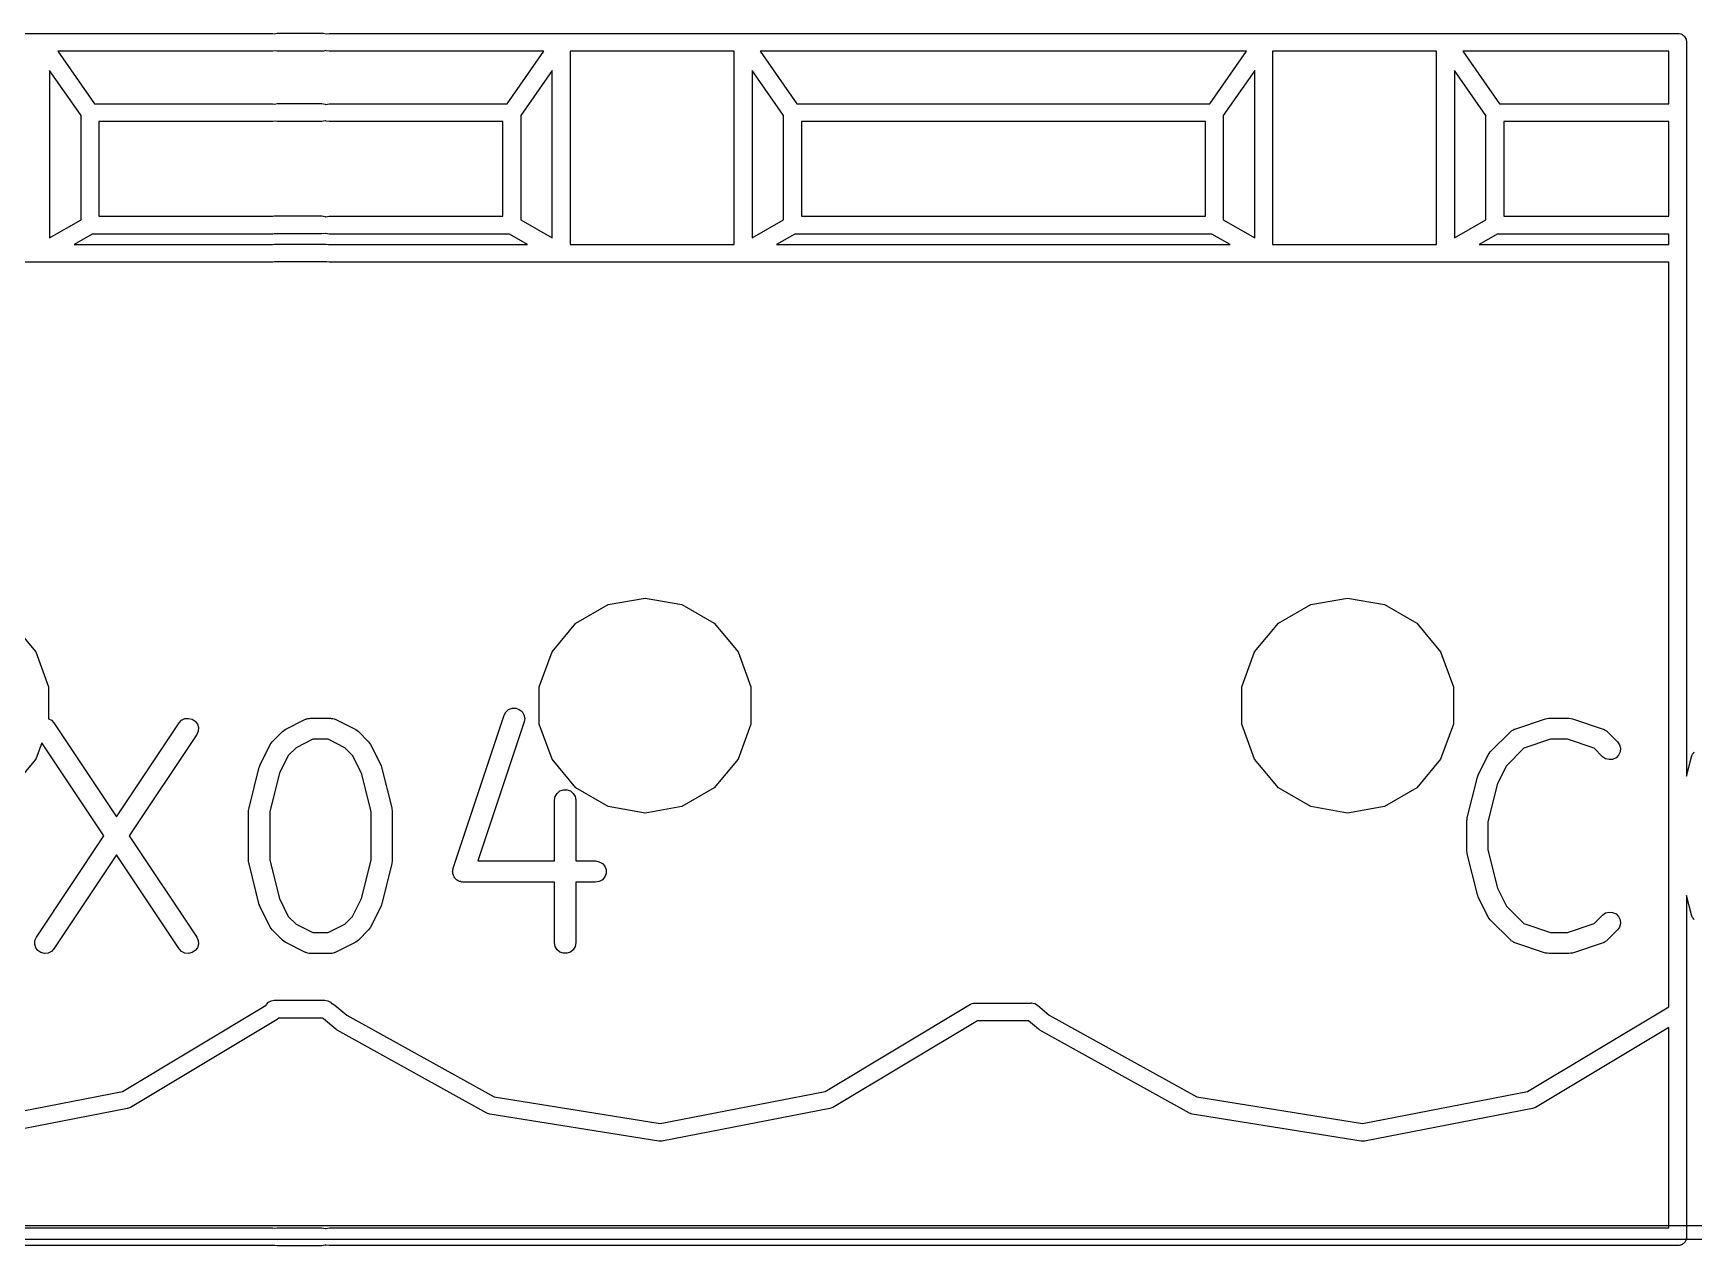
# Model space of a CAD drawing. Extents: x 10 to 287, y -200 to -10.
# Drawn here: x 110.64 to 122.46, y -130.09 to -121.47 of the extents above; entities that cross this region are included whole.
import ezdxf

# ---------------------------------------------------------------- set-up
doc = ezdxf.new("R2010")
doc.units = 0
doc.header["$MEASUREMENT"] = 0
doc.layers.add('BLACK', color=7, linetype='CONTINUOUS')

msp = doc.modelspace()

# ---------------------------------------------------------------- linework, layer by layer
at = {"layer": 'Black'}
for p, q in [((109.402, -121.468), (110.698, -121.468)), ((110.698, -121.468), (112.35, -121.468)), ((112.35, -121.468), (112.362, -121.47)), ((112.362, -121.47), (112.38, -121.466)), ((112.38, -121.466), (112.71, -121.466)), ((112.71, -121.466), (112.732, -121.47)), ((112.732, -121.471), (112.75, -121.468)), ((112.732, -121.47), (112.732, -121.471)), ((112.75, -121.468), (114.402, -121.468)), ((114.402, -121.468), (115.698, -121.468)), ((115.698, -121.468), (118.949, -121.468)), ((118.949, -121.468), (119.402, -121.468)), ((119.402, -121.468), (120.698, -121.468)), ((120.698, -121.468), (122.339, -121.468)), ((122.339, -121.468), (122.339, -121.467)), ((122.339, -121.467), (122.361, -121.467)), ((122.361, -121.467), (122.372, -121.471)), ((122.372, -121.471), (122.372, -121.471)), ((122.372, -121.471), (122.372, -121.471)), ((122.372, -121.471), (122.382, -121.475)), ((122.382, -121.475), (122.39, -121.482)), ((122.39, -121.482), (122.391, -121.482)), ((122.391, -121.482), (122.392, -121.483)), ((122.392, -121.483), (122.399, -121.489)), ((122.399, -121.489), (122.403, -121.497)), ((122.403, -121.497), (122.405, -121.499)), ((122.405, -121.499), (122.406, -121.502)), ((122.406, -121.502), (122.41, -121.508)), ((122.41, -121.508), (122.411, -121.516)), ((112.35, -121.594), (110.82, -121.594)), ((110.82, -121.594), (111.081, -121.968)), ((112.368, -121.591), (112.35, -121.594)), ((112.38, -121.593), (112.368, -121.591)), ((112.71, -121.593), (112.38, -121.593)), ((112.728, -121.59), (112.71, -121.593)), ((112.728, -121.591), (112.728, -121.59)), ((112.75, -121.594), (112.728, -121.591)), ((114.28, -121.594), (112.75, -121.594)), ((114.019, -121.968), (114.28, -121.594)), ((114.466, -121.594), (114.466, -122.969)), ((115.634, -121.594), (114.466, -121.594)), ((115.634, -122.969), (115.634, -121.594)), ((116.151, -121.594), (115.82, -121.594)), ((115.82, -121.594), (116.081, -121.968)), ((119.28, -121.594), (116.151, -121.594)), ((119.019, -121.968), (119.28, -121.594)), ((119.466, -121.594), (119.466, -122.969)), ((120.634, -121.594), (119.466, -121.594)), ((120.634, -122.969), (120.634, -121.594)), ((120.82, -121.594), (121.081, -121.968)), ((122.286, -121.594), (120.82, -121.594)), ((122.286, -121.968), (122.286, -121.594)), ((122.411, -121.516), (122.413, -121.52)), ((122.413, -121.52), (122.413, -121.525)), ((122.413, -121.525), (122.413, -121.53)), ((122.413, -121.53), (122.413, -126.753)), ((110.985, -122.051), (110.761, -121.732)), ((110.761, -121.732), (110.761, -122.923)), ((114.339, -121.732), (114.115, -122.051)), ((114.339, -122.923), (114.339, -121.732)), ((115.985, -122.051), (115.761, -121.732)), ((115.761, -121.732), (115.761, -122.923)), ((119.339, -121.732), (119.115, -122.051)), ((119.339, -122.923), (119.339, -121.732)), ((120.985, -122.051), (120.761, -121.732)), ((120.761, -121.732), (120.761, -122.923)), ((111.081, -121.968), (112.35, -121.968)), ((112.35, -121.968), (112.361, -121.97)), ((112.361, -121.97), (112.38, -121.966)), ((112.38, -121.966), (112.7, -121.966)), ((112.7, -121.966), (112.722, -121.97)), ((112.722, -121.97), (112.726, -121.973)), ((112.726, -121.973), (112.728, -121.972)), ((112.728, -121.972), (112.75, -121.968)), ((112.75, -121.968), (114.019, -121.968)), ((116.081, -121.968), (118.949, -121.968)), ((118.949, -121.968), (119.019, -121.968)), ((121.081, -121.968), (122.286, -121.968)), ((110.985, -122.795), (110.985, -122.051)), ((112.35, -122.095), (111.112, -122.095)), ((111.112, -122.095), (111.112, -122.768)), ((112.369, -122.092), (112.35, -122.095)), ((112.38, -122.093), (112.369, -122.092)), ((112.7, -122.093), (112.38, -122.093)), ((112.722, -122.09), (112.7, -122.093)), ((112.724, -122.088), (112.722, -122.09)), ((112.728, -122.091), (112.724, -122.088)), ((112.75, -122.095), (112.728, -122.091)), ((113.988, -122.095), (112.75, -122.095)), ((113.988, -122.768), (113.988, -122.095)), ((114.115, -122.051), (114.115, -122.795)), ((115.985, -122.795), (115.985, -122.051)), ((116.151, -122.095), (116.112, -122.095)), ((116.112, -122.095), (116.112, -122.768)), ((118.949, -122.095), (116.151, -122.095)), ((118.988, -122.095), (118.949, -122.095)), ((118.988, -122.768), (118.988, -122.095)), ((119.115, -122.051), (119.115, -122.795)), ((120.985, -122.795), (120.985, -122.051)), ((121.112, -122.095), (121.112, -122.768)), ((122.286, -122.095), (121.112, -122.095)), ((122.286, -122.768), (122.286, -122.095)), ((110.761, -122.923), (110.985, -122.795)), ((111.112, -122.768), (112.35, -122.768)), ((112.35, -122.768), (112.351, -122.768)), ((112.351, -122.768), (112.36, -122.766)), ((112.36, -122.766), (112.7, -122.766)), ((112.7, -122.766), (112.722, -122.77)), ((112.722, -122.77), (112.726, -122.773)), ((112.726, -122.773), (112.728, -122.772)), ((112.728, -122.772), (112.75, -122.768)), ((112.75, -122.768), (113.988, -122.768)), ((114.115, -122.795), (114.339, -122.923)), ((115.761, -122.923), (115.985, -122.795)), ((116.112, -122.768), (118.949, -122.768)), ((118.949, -122.768), (118.988, -122.768)), ((119.115, -122.795), (119.339, -122.923)), ((120.761, -122.923), (120.985, -122.795)), ((121.112, -122.768), (122.286, -122.768)), ((111.065, -122.895), (110.936, -122.969)), ((112.35, -122.895), (111.065, -122.895)), ((112.359, -122.893), (112.35, -122.895)), ((112.36, -122.893), (112.359, -122.893)), ((112.7, -122.893), (112.36, -122.893)), ((112.722, -122.89), (112.7, -122.893)), ((112.724, -122.889), (112.722, -122.89)), ((112.728, -122.891), (112.724, -122.889)), ((112.75, -122.895), (112.728, -122.891)), ((114.035, -122.895), (112.75, -122.895)), ((114.164, -122.969), (114.035, -122.895)), ((116.065, -122.895), (115.936, -122.969)), ((116.151, -122.895), (116.065, -122.895)), ((118.949, -122.895), (116.151, -122.895)), ((119.035, -122.895), (118.949, -122.895)), ((119.164, -122.969), (119.035, -122.895)), ((121.065, -122.895), (120.936, -122.969)), ((122.286, -122.895), (121.065, -122.895)), ((122.286, -122.969), (122.286, -122.895)), ((110.936, -122.969), (111.048, -122.969)), ((111.048, -122.969), (112.348, -122.969)), ((112.348, -122.969), (112.36, -122.966)), ((112.36, -122.966), (112.73, -122.966)), ((112.73, -122.966), (112.746, -122.969)), ((112.746, -122.969), (112.75, -122.969)), ((112.75, -122.969), (114.052, -122.969)), ((114.052, -122.969), (114.164, -122.969)), ((114.466, -122.969), (115.634, -122.969)), ((115.936, -122.969), (116.048, -122.969)), ((116.048, -122.969), (118.949, -122.969)), ((118.949, -122.969), (119.052, -122.969)), ((119.052, -122.969), (119.164, -122.969)), ((119.466, -122.969), (120.634, -122.969)), ((120.936, -122.969), (121.048, -122.969)), ((121.048, -122.969), (122.286, -122.969)), ((110.698, -123.096), (109.402, -123.096)), ((111.048, -123.096), (110.698, -123.096)), ((112.35, -123.096), (111.048, -123.096)), ((112.362, -123.093), (112.35, -123.096)), ((112.73, -123.093), (112.362, -123.093)), ((112.734, -123.093), (112.73, -123.093)), ((112.75, -123.096), (112.734, -123.093)), ((114.052, -123.096), (112.75, -123.096)), ((114.402, -123.096), (114.052, -123.096)), ((115.698, -123.096), (114.402, -123.096)), ((116.048, -123.096), (115.698, -123.096)), ((116.151, -123.096), (116.048, -123.096)), ((118.949, -123.096), (116.151, -123.096)), ((119.052, -123.096), (118.949, -123.096)), ((119.402, -123.096), (119.052, -123.096)), ((120.698, -123.096), (119.402, -123.096)), ((121.048, -123.096), (120.698, -123.096)), ((122.286, -123.096), (121.048, -123.096)), ((122.286, -128.393), (122.286, -123.096)), ((114.738, -125.531), (115, -125.485)), ((115, -125.485), (115.262, -125.531)), ((119.738, -125.531), (120, -125.485)), ((120, -125.485), (120.262, -125.531)), ((114.508, -125.664), (114.738, -125.531)), ((115.262, -125.531), (115.492, -125.664)), ((119.508, -125.664), (119.738, -125.531)), ((120.262, -125.531), (120.492, -125.664)), ((110.492, -125.664), (110.662, -125.868)), ((114.338, -125.868), (114.508, -125.664)), ((115.492, -125.664), (115.662, -125.868)), ((119.338, -125.868), (119.508, -125.664)), ((120.492, -125.664), (120.662, -125.868)), ((110.662, -125.868), (110.753, -126.117)), ((114.247, -126.117), (114.338, -125.868)), ((115.662, -125.868), (115.753, -126.117)), ((119.247, -126.117), (119.338, -125.868)), ((120.662, -125.868), (120.753, -126.117)), ((110.753, -126.117), (110.753, -126.345)), ((114.247, -126.383), (114.247, -126.117)), ((115.753, -126.117), (115.753, -126.383)), ((119.247, -126.383), (119.247, -126.117)), ((120.753, -126.117), (120.753, -126.383)), ((110.753, -126.345), (110.774, -126.355)), ((110.774, -126.355), (110.792, -126.374)), ((111.683, -126.374), (111.701, -126.355)), ((111.701, -126.355), (111.724, -126.343)), ((111.724, -126.343), (111.75, -126.341)), ((111.75, -126.341), (111.776, -126.347)), ((111.776, -126.347), (111.797, -126.361)), ((112.438, -126.421), (112.583, -126.348)), ((112.583, -126.348), (112.587, -126.347)), ((112.587, -126.347), (112.591, -126.345)), ((112.591, -126.345), (112.599, -126.343)), ((112.599, -126.343), (112.608, -126.341)), ((112.608, -126.341), (112.612, -126.341)), ((112.612, -126.341), (112.616, -126.34)), ((112.616, -126.34), (112.761, -126.34)), ((112.761, -126.34), (112.766, -126.341)), ((112.766, -126.341), (112.77, -126.341)), ((112.77, -126.341), (112.778, -126.343)), ((112.778, -126.343), (112.787, -126.345)), ((112.787, -126.345), (112.791, -126.347)), ((112.791, -126.347), (112.795, -126.348)), ((112.795, -126.348), (112.94, -126.421)), ((113.634, -127.408), (113.997, -126.319)), ((113.997, -126.319), (114.009, -126.296)), ((114.009, -126.296), (114.028, -126.279)), ((114.028, -126.279), (114.053, -126.269)), ((114.053, -126.269), (114.079, -126.269)), ((114.079, -126.269), (114.103, -126.277)), ((114.103, -126.277), (114.124, -126.293)), ((114.124, -126.293), (114.137, -126.315)), ((114.137, -126.315), (114.143, -126.341)), ((114.143, -126.341), (114.139, -126.367)), ((121.191, -126.417), (121.409, -126.344)), ((121.409, -126.344), (121.42, -126.343)), ((121.42, -126.343), (121.432, -126.34)), ((121.432, -126.34), (121.577, -126.34)), ((121.577, -126.34), (121.589, -126.343)), ((121.589, -126.343), (121.601, -126.344)), ((121.601, -126.344), (121.819, -126.417)), ((110.792, -126.374), (111.237, -127.042)), ((111.237, -127.042), (111.683, -126.374)), ((111.808, -126.457), (111.328, -127.177)), ((111.797, -126.361), (111.813, -126.382)), ((111.818, -126.433), (111.808, -126.457)), ((111.813, -126.382), (111.82, -126.407)), ((111.82, -126.407), (111.818, -126.433)), ((112.346, -126.508), (112.418, -126.435)), ((112.418, -126.435), (112.428, -126.428)), ((112.428, -126.428), (112.438, -126.421)), ((112.94, -126.421), (112.95, -126.428)), ((112.95, -126.428), (112.96, -126.435)), ((112.96, -126.435), (113.032, -126.508)), ((114.139, -126.367), (113.809, -127.356)), ((114.338, -126.632), (114.247, -126.383)), ((115.753, -126.383), (115.662, -126.632)), ((119.338, -126.632), (119.247, -126.383)), ((120.753, -126.383), (120.662, -126.632)), ((121.016, -126.58), (121.162, -126.435)), ((121.162, -126.435), (121.165, -126.432)), ((121.165, -126.432), (121.168, -126.429)), ((121.168, -126.429), (121.176, -126.425)), ((121.176, -126.425), (121.183, -126.42)), ((121.183, -126.42), (121.187, -126.419)), ((121.187, -126.419), (121.191, -126.417)), ((121.819, -126.417), (121.823, -126.419)), ((121.823, -126.419), (121.827, -126.42)), ((121.827, -126.42), (121.834, -126.425)), ((121.834, -126.425), (121.842, -126.429)), ((121.842, -126.429), (121.845, -126.432)), ((121.845, -126.432), (121.848, -126.435)), ((121.848, -126.435), (121.921, -126.508)), ((110.705, -126.515), (110.662, -126.632)), ((111.147, -127.177), (110.705, -126.515)), ((112.259, -126.672), (112.331, -126.527)), ((112.331, -126.527), (112.339, -126.517)), ((112.339, -126.517), (112.346, -126.508)), ((112.516, -126.55), (112.46, -126.605)), ((112.634, -126.49), (112.516, -126.55)), ((112.744, -126.49), (112.634, -126.49)), ((112.862, -126.55), (112.744, -126.49)), ((112.918, -126.605), (112.862, -126.55)), ((113.032, -126.508), (113.039, -126.517)), ((113.039, -126.517), (113.046, -126.527)), ((113.046, -126.527), (113.119, -126.672)), ((121.002, -126.6), (121.009, -126.59)), ((121.009, -126.59), (121.016, -126.58)), ((121.255, -126.554), (121.131, -126.678)), ((121.444, -126.49), (121.255, -126.554)), ((121.565, -126.49), (121.444, -126.49)), ((121.755, -126.554), (121.565, -126.49)), ((121.815, -126.614), (121.755, -126.554)), ((121.921, -126.508), (121.936, -126.529)), ((121.94, -126.58), (121.929, -126.604)), ((121.936, -126.529), (121.942, -126.554)), ((121.942, -126.554), (121.94, -126.58)), ((122.456, -126.597), (122.459, -126.591)), ((122.459, -126.591), (122.464, -126.586)), ((122.464, -126.586), (122.468, -126.58)), ((110.662, -126.632), (110.492, -126.836)), ((112.181, -126.978), (112.253, -126.688)), ((112.253, -126.688), (112.257, -126.68)), ((112.257, -126.68), (112.259, -126.672)), ((112.46, -126.605), (112.397, -126.732)), ((112.981, -126.732), (112.918, -126.605)), ((113.119, -126.672), (113.121, -126.68)), ((113.121, -126.68), (113.124, -126.688)), ((113.124, -126.688), (113.197, -126.978)), ((114.508, -126.836), (114.338, -126.632)), ((115.662, -126.632), (115.492, -126.836)), ((119.508, -126.836), (119.338, -126.632)), ((120.662, -126.632), (120.492, -126.836)), ((120.93, -126.745), (121.002, -126.6)), ((121.131, -126.678), (121.068, -126.804)), ((121.836, -126.629), (121.815, -126.614)), ((121.861, -126.635), (121.836, -126.629)), ((121.887, -126.633), (121.861, -126.635)), ((121.911, -126.622), (121.887, -126.633)), ((121.929, -126.604), (121.911, -126.622)), ((122.413, -126.753), (122.448, -126.615)), ((122.448, -126.615), (122.451, -126.608)), ((122.451, -126.608), (122.453, -126.601)), ((122.453, -126.601), (122.456, -126.597)), ((112.397, -126.732), (112.328, -127.005)), ((113.049, -127.005), (112.981, -126.732)), ((120.852, -127.05), (120.924, -126.76)), ((120.924, -126.76), (120.927, -126.753)), ((120.927, -126.753), (120.93, -126.745)), ((121.068, -126.804), (120.999, -127.078)), ((114.356, -126.923), (114.36, -126.898)), ((114.356, -127.356), (114.356, -126.923)), ((114.36, -126.898), (114.373, -126.875)), ((114.373, -126.875), (114.393, -126.858)), ((114.393, -126.858), (114.418, -126.85)), ((114.418, -126.85), (114.444, -126.85)), ((114.444, -126.85), (114.468, -126.858)), ((114.468, -126.858), (114.488, -126.875)), ((114.488, -126.875), (114.501, -126.898)), ((114.501, -126.898), (114.506, -126.923)), ((114.506, -126.923), (114.506, -127.356)), ((114.738, -126.969), (114.508, -126.836)), ((115.492, -126.836), (115.262, -126.969)), ((119.738, -126.969), (119.508, -126.836)), ((120.492, -126.836), (120.262, -126.969)), ((112.178, -126.996), (112.18, -126.987)), ((112.178, -127.359), (112.178, -126.996)), ((112.18, -126.987), (112.181, -126.978)), ((112.328, -127.005), (112.328, -127.35)), ((113.049, -127.35), (113.049, -127.005)), ((113.197, -126.978), (113.198, -126.987)), ((113.198, -126.987), (113.199, -126.996)), ((113.199, -126.996), (113.199, -127.359)), ((115, -127.015), (114.738, -126.969)), ((115.262, -126.969), (115, -127.015)), ((120, -127.015), (119.738, -126.969)), ((120.262, -126.969), (120, -127.015)), ((120.849, -127.069), (120.851, -127.06)), ((120.851, -127.06), (120.852, -127.05)), ((110.667, -127.898), (111.147, -127.177)), ((111.328, -127.177), (111.808, -127.898)), ((120.849, -127.286), (120.849, -127.069)), ((120.999, -127.078), (120.999, -127.277)), ((120.851, -127.295), (120.849, -127.286)), ((120.852, -127.304), (120.851, -127.295)), ((120.999, -127.277), (121.068, -127.55)), ((111.237, -127.313), (110.792, -127.981)), ((111.683, -127.981), (111.237, -127.313)), ((112.18, -127.368), (112.178, -127.359)), ((112.181, -127.377), (112.18, -127.368)), ((112.253, -127.667), (112.181, -127.377)), ((112.328, -127.35), (112.397, -127.623)), ((112.981, -127.623), (113.049, -127.35)), ((113.197, -127.377), (113.124, -127.667)), ((113.198, -127.368), (113.197, -127.377)), ((113.199, -127.359), (113.198, -127.368)), ((113.631, -127.418), (113.633, -127.413)), ((113.631, -127.426), (113.631, -127.418)), ((113.633, -127.413), (113.634, -127.408)), ((113.809, -127.356), (114.356, -127.356)), ((114.506, -127.356), (114.648, -127.356)), ((114.648, -127.356), (114.674, -127.361)), ((114.674, -127.361), (114.696, -127.374)), ((114.696, -127.374), (114.713, -127.394)), ((114.713, -127.394), (114.722, -127.418)), ((114.722, -127.418), (114.722, -127.444)), ((120.924, -127.595), (120.852, -127.304)), ((113.63, -127.433), (113.631, -127.426)), ((113.631, -127.439), (113.63, -127.433)), ((113.631, -127.444), (113.631, -127.439)), ((113.634, -127.452), (113.631, -127.444)), ((113.635, -127.459), (113.634, -127.452)), ((113.638, -127.464), (113.635, -127.459)), ((113.64, -127.469), (113.638, -127.464)), ((113.645, -127.475), (113.64, -127.469)), ((113.649, -127.481), (113.645, -127.475)), ((113.653, -127.485), (113.649, -127.481)), ((113.657, -127.489), (113.653, -127.485)), ((113.663, -127.493), (113.657, -127.489)), ((113.669, -127.497), (113.663, -127.493)), ((113.674, -127.499), (113.669, -127.497)), ((113.679, -127.502), (113.674, -127.499)), ((113.687, -127.503), (113.679, -127.502)), ((113.694, -127.506), (113.687, -127.503)), ((113.699, -127.505), (113.694, -127.506)), ((113.705, -127.506), (113.699, -127.505)), ((114.356, -127.506), (113.705, -127.506)), ((114.356, -127.939), (114.356, -127.506)), ((114.648, -127.506), (114.506, -127.506)), ((114.506, -127.506), (114.506, -127.939)), ((114.674, -127.502), (114.648, -127.506)), ((114.696, -127.489), (114.674, -127.502)), ((114.713, -127.469), (114.696, -127.489)), ((114.722, -127.444), (114.713, -127.469)), ((112.397, -127.623), (112.46, -127.75)), ((112.918, -127.75), (112.981, -127.623)), ((120.927, -127.602), (120.924, -127.595)), ((120.93, -127.61), (120.927, -127.602)), ((121.002, -127.755), (120.93, -127.61)), ((121.068, -127.55), (121.131, -127.677)), ((122.448, -127.74), (122.413, -127.602)), ((122.413, -127.602), (122.413, -130.03)), ((112.257, -127.675), (112.253, -127.667)), ((112.259, -127.683), (112.257, -127.675)), ((112.331, -127.828), (112.259, -127.683)), ((112.46, -127.75), (112.516, -127.805)), ((112.862, -127.805), (112.918, -127.75)), ((113.119, -127.683), (113.046, -127.828)), ((113.121, -127.675), (113.119, -127.683)), ((113.124, -127.667), (113.121, -127.675)), ((121.009, -127.765), (121.002, -127.755)), ((121.016, -127.775), (121.009, -127.765)), ((121.131, -127.677), (121.255, -127.801)), ((121.755, -127.801), (121.815, -127.741)), ((121.815, -127.741), (121.836, -127.726)), ((121.836, -127.726), (121.861, -127.72)), ((121.861, -127.72), (121.887, -127.722)), ((121.887, -127.722), (121.911, -127.733)), ((121.911, -127.733), (121.929, -127.751)), ((121.929, -127.751), (121.94, -127.775)), ((122.451, -127.746), (122.448, -127.74)), ((122.453, -127.753), (122.451, -127.746)), ((122.456, -127.758), (122.453, -127.753)), ((122.459, -127.764), (122.456, -127.758)), ((122.464, -127.769), (122.459, -127.764)), ((122.468, -127.775), (122.464, -127.769)), ((112.339, -127.837), (112.331, -127.828)), ((112.346, -127.847), (112.339, -127.837)), ((112.418, -127.92), (112.346, -127.847)), ((112.516, -127.805), (112.634, -127.864)), ((112.634, -127.864), (112.744, -127.864)), ((112.744, -127.864), (112.862, -127.805)), ((113.032, -127.847), (112.96, -127.92)), ((113.039, -127.837), (113.032, -127.847)), ((113.046, -127.828), (113.039, -127.837)), ((121.162, -127.92), (121.016, -127.775)), ((121.255, -127.801), (121.444, -127.864)), ((121.444, -127.864), (121.565, -127.864)), ((121.565, -127.864), (121.755, -127.801)), ((121.921, -127.847), (121.848, -127.92)), ((121.936, -127.826), (121.921, -127.847)), ((121.942, -127.801), (121.936, -127.826)), ((121.94, -127.775), (121.942, -127.801)), ((110.655, -127.948), (110.657, -127.922)), ((110.662, -127.973), (110.655, -127.948)), ((110.657, -127.922), (110.667, -127.898)), ((110.678, -127.994), (110.662, -127.973)), ((110.699, -128.008), (110.678, -127.994)), ((110.725, -128.014), (110.699, -128.008)), ((110.774, -128), (110.75, -128.011)), ((110.792, -127.981), (110.774, -128)), ((111.701, -128), (111.683, -127.981)), ((111.724, -128.011), (111.701, -128)), ((111.776, -128.008), (111.75, -128.014)), ((111.797, -127.994), (111.776, -128.008)), ((111.813, -127.973), (111.797, -127.994)), ((111.808, -127.898), (111.818, -127.922)), ((111.82, -127.948), (111.813, -127.973)), ((111.818, -127.922), (111.82, -127.948)), ((112.428, -127.927), (112.418, -127.92)), ((112.438, -127.934), (112.428, -127.927)), ((112.583, -128.007), (112.438, -127.934)), ((112.587, -128.008), (112.583, -128.007)), ((112.591, -128.01), (112.587, -128.008)), ((112.599, -128.011), (112.591, -128.01)), ((112.787, -128.01), (112.778, -128.011)), ((112.791, -128.008), (112.787, -128.01)), ((112.795, -128.007), (112.791, -128.008)), ((112.94, -127.934), (112.795, -128.007)), ((112.95, -127.927), (112.94, -127.934)), ((112.96, -127.92), (112.95, -127.927)), ((114.36, -127.965), (114.356, -127.939)), ((114.373, -127.988), (114.36, -127.965)), ((114.393, -128.004), (114.373, -127.988)), ((114.418, -128.013), (114.393, -128.004)), ((114.468, -128.004), (114.444, -128.013)), ((114.488, -127.988), (114.468, -128.004)), ((114.501, -127.965), (114.488, -127.988)), ((114.506, -127.939), (114.501, -127.965)), ((121.165, -127.922), (121.162, -127.92)), ((121.168, -127.926), (121.165, -127.922)), ((121.176, -127.93), (121.168, -127.926)), ((121.183, -127.935), (121.176, -127.93)), ((121.187, -127.936), (121.183, -127.935)), ((121.191, -127.938), (121.187, -127.936)), ((121.409, -128.011), (121.191, -127.938)), ((121.819, -127.938), (121.601, -128.011)), ((121.823, -127.936), (121.819, -127.938)), ((121.827, -127.935), (121.823, -127.936)), ((121.834, -127.93), (121.827, -127.935)), ((121.842, -127.926), (121.834, -127.93)), ((121.845, -127.922), (121.842, -127.926)), ((121.848, -127.92), (121.845, -127.922)), ((110.75, -128.011), (110.725, -128.014)), ((111.75, -128.014), (111.724, -128.011)), ((112.608, -128.014), (112.599, -128.011)), ((112.612, -128.014), (112.608, -128.014)), ((112.616, -128.014), (112.612, -128.014)), ((112.761, -128.014), (112.616, -128.014)), ((112.766, -128.014), (112.761, -128.014)), ((112.77, -128.014), (112.766, -128.014)), ((112.778, -128.011), (112.77, -128.014)), ((114.444, -128.013), (114.418, -128.013)), ((121.42, -128.012), (121.409, -128.011)), ((121.432, -128.014), (121.42, -128.012)), ((121.577, -128.014), (121.432, -128.014)), ((121.589, -128.012), (121.577, -128.014)), ((121.601, -128.011), (121.589, -128.012)), ((112.305, -128.378), (112.319, -128.361)), ((112.319, -128.361), (112.338, -128.35)), ((112.338, -128.35), (112.36, -128.346)), ((112.36, -128.346), (112.72, -128.346)), ((112.72, -128.346), (112.742, -128.35)), ((112.742, -128.35), (112.761, -128.361)), ((112.761, -128.361), (112.767, -128.369)), ((111.281, -128.996), (112.303, -128.383)), ((112.303, -128.383), (112.305, -128.378)), ((112.394, -128.474), (112.381, -128.484)), ((112.706, -128.474), (112.394, -128.474)), ((112.71, -128.478), (112.706, -128.474)), ((112.799, -128.553), (112.71, -128.478)), ((112.767, -128.369), (112.773, -128.37)), ((112.773, -128.37), (112.792, -128.381)), ((112.792, -128.381), (112.876, -128.452)), ((112.876, -128.452), (113.926, -129.035)), ((116.281, -128.996), (117.316, -128.375)), ((117.316, -128.375), (117.327, -128.371)), ((117.327, -128.371), (117.328, -128.37)), ((117.328, -128.37), (117.329, -128.37)), ((117.329, -128.37), (117.337, -128.367)), ((117.337, -128.367), (117.346, -128.367)), ((117.346, -128.367), (117.35, -128.367)), ((117.35, -128.367), (117.748, -128.367)), ((117.748, -128.367), (117.751, -128.366)), ((117.751, -128.366), (117.773, -128.37)), ((117.773, -128.37), (117.792, -128.381)), ((117.792, -128.381), (117.876, -128.452)), ((117.876, -128.452), (118.926, -129.035)), ((121.281, -128.996), (122.286, -128.393)), ((112.381, -128.484), (111.337, -129.111)), ((112.805, -128.556), (112.799, -128.553)), ((112.809, -128.56), (112.805, -128.556)), ((113.874, -129.151), (112.809, -128.56)), ((117.366, -128.493), (116.337, -129.111)), ((117.729, -128.493), (117.366, -128.493)), ((117.799, -128.553), (117.729, -128.493)), ((117.805, -128.556), (117.799, -128.553)), ((117.809, -128.56), (117.805, -128.556)), ((118.874, -129.151), (117.809, -128.56)), ((122.286, -128.541), (121.337, -129.111)), ((122.286, -129.966), (122.286, -128.541)), ((110.107, -129.223), (111.281, -128.996)), ((113.926, -129.035), (115.107, -129.223)), ((115.107, -129.223), (116.281, -128.996)), ((118.926, -129.035), (120.107, -129.223)), ((120.107, -129.223), (121.281, -128.996)), ((111.316, -129.118), (110.12, -129.35)), ((111.337, -129.111), (111.316, -129.118)), ((111.316, -129.118), (111.316, -129.118)), ((113.895, -129.158), (113.874, -129.151)), ((115.098, -129.35), (113.895, -129.158)), ((116.316, -129.118), (115.12, -129.35)), ((116.337, -129.111), (116.316, -129.118)), ((116.316, -129.118), (116.316, -129.118)), ((118.895, -129.158), (118.874, -129.151)), ((120.098, -129.35), (118.895, -129.158)), ((121.316, -129.118), (120.12, -129.35)), ((121.337, -129.111), (121.316, -129.118)), ((121.316, -129.118), (121.316, -129.118)), ((115.12, -129.35), (115.098, -129.35)), ((120.12, -129.35), (120.098, -129.35)), ((74.55, -129.95), (211.95, -129.95)), ((102.813, -129.966), (112.35, -129.966)), ((112.35, -129.966), (112.365, -129.969)), ((112.365, -129.969), (112.38, -129.966)), ((112.38, -129.966), (112.7, -129.966)), ((112.7, -129.966), (112.722, -129.97)), ((112.722, -129.97), (112.725, -129.972)), ((112.725, -129.972), (112.729, -129.97)), ((112.729, -129.97), (112.751, -129.966)), ((112.751, -129.966), (122.286, -129.966)), ((212, -130.05), (74.5, -130.05)), ((112.35, -130.093), (102.751, -130.093)), ((112.365, -130.091), (112.35, -130.093)), ((112.38, -130.094), (112.365, -130.091)), ((112.7, -130.094), (112.38, -130.094)), ((112.722, -130.09), (112.7, -130.094)), ((112.726, -130.087), (112.722, -130.09)), ((112.729, -130.09), (112.726, -130.087)), ((112.751, -130.093), (112.729, -130.09)), ((122.35, -130.093), (112.751, -130.093)), ((122.355, -130.093), (122.35, -130.093)), ((122.361, -130.093), (122.355, -130.093)), ((122.367, -130.09), (122.361, -130.093)), ((122.372, -130.09), (122.367, -130.09)), ((122.376, -130.087), (122.372, -130.09)), ((122.382, -130.085), (122.376, -130.087)), ((122.387, -130.081), (122.382, -130.085)), ((122.391, -130.078), (122.387, -130.081)), ((122.394, -130.075), (122.391, -130.078)), ((122.399, -130.071), (122.394, -130.075)), ((122.402, -130.065), (122.399, -130.071)), ((122.405, -130.062), (122.402, -130.065)), ((122.407, -130.057), (122.405, -130.062)), ((122.41, -130.052), (122.407, -130.057)), ((122.411, -130.046), (122.41, -130.052)), ((122.413, -130.041), (122.411, -130.046)), ((122.413, -130.03), (122.413, -130.035)), ((122.413, -130.035), (122.413, -130.041))]:
    msp.add_line(p, q, dxfattribs=at)

doc.saveas('drawing.dxf')
